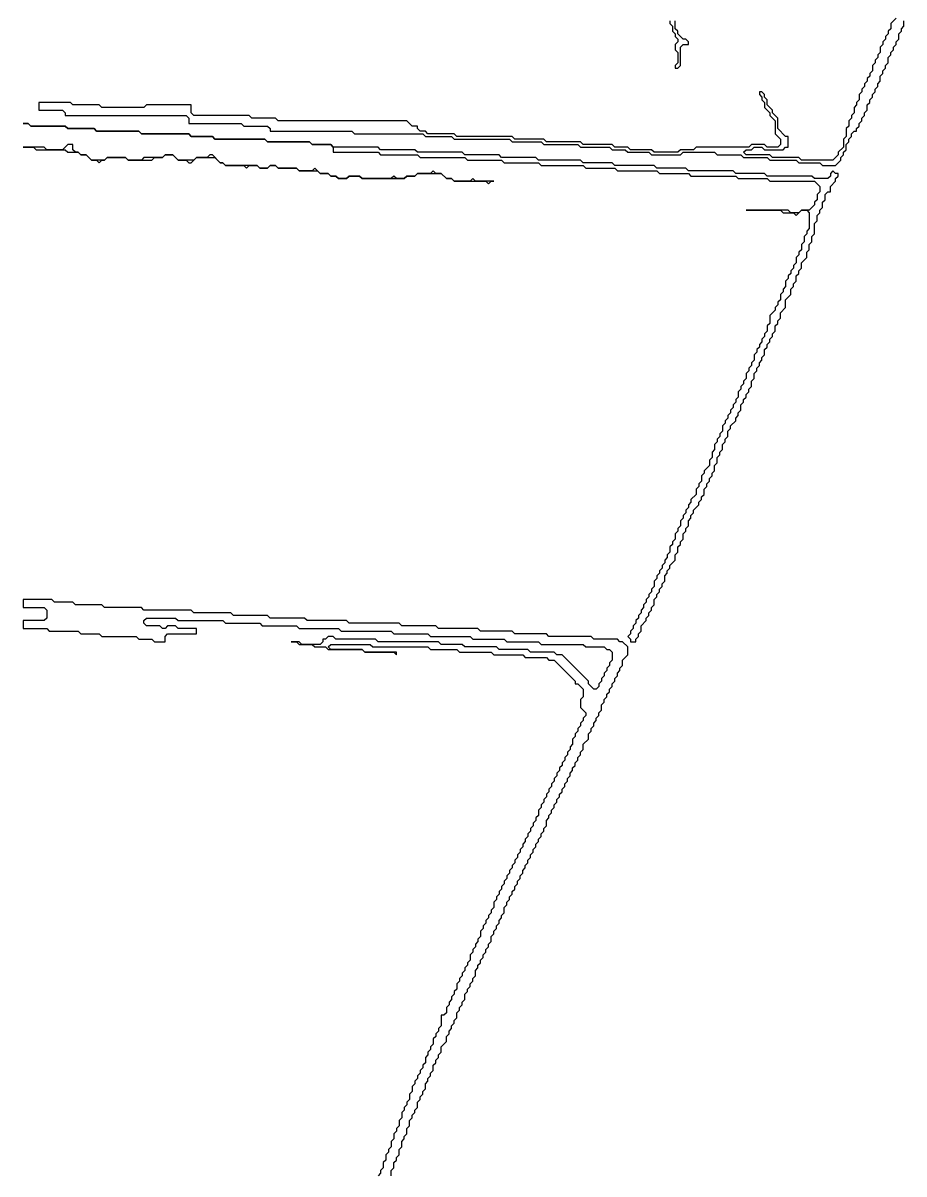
# Model space of a CAD drawing. Header units: metres. Extents: x 0 to 500, y 0 to 703.
# Drawn here: x 0 to 41.9, y 246.2 to 300.9 of the extents above; entities that cross this region are included whole.
import ezdxf

# ---------------------------------------------------------------- set-up
doc = ezdxf.new("R2010")
doc.units = ezdxf.units.M

msp = doc.modelspace()

# ---------------------------------------------------------------- linework, layer by layer
for points in [[(41.5, 301.125), (41.25, 300.875), (41.25, 300.625), (41.125, 300.5), (41.125, 300.375), (41, 300.25), (41, 300.125), (40.875, 300), (40.875, 299.875), (40.75, 299.75), (40.75, 299.5), (40.625, 299.375), (40.625, 299.25), (40.5, 299.125), (40.5, 299), (40.375, 298.875), (40.375, 298.625), (40.25, 298.5), (40.25, 298.375), (40.125, 298.25), (40.125, 298.125), (40, 298), (40, 297.875), (39.875, 297.75), (39.875, 297.625), (39.75, 297.5), (39.75, 297.25), (39.625, 297.125), (39.625, 297), (39.5, 296.875), (39.5, 296.625), (39.375, 296.5), (39.375, 296.375), (39.25, 296.25), (39.25, 296), (39.125, 295.875), (39.125, 295.5), (39, 295.375), (39, 295), (38.75, 294.75), (38.75, 294.625), (38.5, 294.375), (37, 294.375), (36.875, 294.5), (35.625, 294.5), (35.5, 294.625), (34.375, 294.625), (34.25, 294.75), (34.375, 294.875), (34.625, 294.875), (34.75, 295), (35.125, 295), (35.25, 294.875), (36.125, 294.875), (36.25, 295), (36.375, 295), (36.375, 295.5), (36.25, 295.5), (35.875, 295.875), (35.875, 296.375), (35.625, 296.625), (35.625, 296.75), (35.375, 297), (35.375, 297.25), (35.25, 297.375), (35.25, 297.5), (35.125, 297.625), (35, 297.625), (35, 297.5), (35.125, 297.375), (35.125, 297.25), (35.25, 297.125), (35.25, 296.875), (35.5, 296.625), (35.5, 296.5), (35.75, 296.25), (35.75, 295.625), (36, 295.375), (36, 295.125), (35.875, 295), (35.375, 295), (35.25, 295.125), (34.625, 295.125), (34.5, 295), (32, 295), (31.875, 294.875), (31.25, 294.875), (31.125, 294.75), (30, 294.75), (29.875, 294.875), (28.875, 294.875), (28.75, 295), (28.125, 295), (28, 295.125), (26.625, 295.125), (26.5, 295.25), (24.875, 295.25), (24.75, 295.375), (23.375, 295.375), (23.25, 295.5), (20.625, 295.5), (20.5, 295.625), (19.25, 295.625), (19.125, 295.75), (18.875, 295.75), (18.75, 295.875), (18.75, 296), (18.5, 296), (18.25, 296.25), (12.125, 296.25), (12, 296.375), (10.875, 296.375), (10.75, 296.5), (8.125, 296.5), (8, 296.625), (8, 297), (5.875, 297), (5.75, 296.875), (3.75, 296.875), (3.625, 297), (2.375, 297), (2.25, 297.125), (0.75, 297.125), (0.75, 296.75), (1.875, 296.75), (2, 296.625), (2, 296.5), (7.75, 296.5), (7.875, 296.375), (7.875, 296.125), (10.375, 296.125), (10.5, 296), (11.625, 296), (11.75, 295.875), (11.75, 295.75), (15.625, 295.75), (15.75, 295.625), (19, 295.625), (19.125, 295.5), (20.375, 295.5), (20.5, 295.375), (23.125, 295.375), (23.25, 295.25), (24.625, 295.25), (24.75, 295.125), (26.375, 295.125), (26.5, 295), (27.875, 295), (28, 294.875), (28.625, 294.875), (28.75, 294.75), (29.75, 294.75), (29.875, 294.625), (31.25, 294.625), (31.375, 294.75), (32.875, 294.75), (33, 294.625), (34.125, 294.625), (34.25, 294.5), (35.375, 294.5), (35.5, 294.375), (36.75, 294.375), (36.875, 294.25), (37.875, 294.25), (38, 294.125), (38.625, 294.125), (38.875, 294.375), (38.875, 294.5), (39, 294.625), (39, 294.75), (39.125, 294.875), (39.125, 295.125), (39.25, 295.25), (39.25, 295.375), (39.375, 295.5), (39.375, 295.625), (39.5, 295.75), (39.625, 295.75), (39.625, 295.875), (39.75, 296), (39.75, 296.125), (39.875, 296.25), (39.875, 296.375), (40, 296.5), (40, 296.625), (40.125, 296.75), (40.125, 297), (40.25, 297.125), (40.25, 297.25), (40.375, 297.375), (40.375, 297.5), (40.5, 297.625), (40.5, 297.75), (40.625, 297.875), (40.625, 298), (40.75, 298.125), (40.75, 298.375), (40.875, 298.5), (40.875, 298.625), (41, 298.75), (41, 298.875), (41.125, 299), (41.125, 299.25), (41.25, 299.375), (41.25, 299.5), (41.375, 299.625), (41.375, 299.75), (41.5, 299.875), (41.5, 300), (41.625, 300.125), (41.625, 300.375), (41.75, 300.5), (41.75, 300.625), (41.875, 300.75), (41.875, 301)], [(30.75, 301), (30.75, 300.875), (30.875, 300.75), (30.875, 300.5), (31, 300.375), (31, 300.25), (31.125, 300.125), (31.125, 300), (31, 299.875), (31, 299.625), (31.125, 299.5), (31.125, 299), (31, 298.875), (31, 298.75), (31.125, 298.75), (31.25, 298.875), (31.25, 299.75), (31.375, 299.875), (31.625, 299.875), (31.625, 300), (31.5, 300.125), (31.375, 300.125), (31.125, 300.375), (31.125, 300.5), (31, 300.625), (31, 301)], [(17.5, 246.125), (17.5, 246.375), (17.625, 246.5), (17.625, 246.75), (17.75, 246.875), (17.75, 247), (17.875, 247.125), (17.875, 247.375), (18, 247.5), (18, 247.75), (18.125, 247.875), (18.125, 248), (18.25, 248.125), (18.25, 248.375), (18.375, 248.5), (18.375, 248.75), (18.5, 248.875), (18.5, 249), (18.625, 249.125), (18.625, 249.25), (18.75, 249.375), (18.75, 249.625), (18.875, 249.75), (18.875, 249.875), (19, 250), (19, 250.125), (19.125, 250.25), (19.125, 250.5), (19.25, 250.625), (19.25, 250.75), (19.375, 250.875), (19.375, 251), (19.5, 251.125), (19.5, 251.375), (19.625, 251.5), (19.625, 251.625), (19.75, 251.75), (19.75, 251.875), (19.875, 252), (19.875, 252.25), (20.125, 252.5), (20.125, 252.75), (20.25, 252.875), (20.25, 253), (20.375, 253.125), (20.375, 253.25), (20.5, 253.375), (20.5, 253.5), (20.625, 253.625), (20.625, 253.875), (20.75, 254), (20.75, 254.125), (20.875, 254.25), (20.875, 254.375), (21, 254.5), (21, 254.75), (21.125, 254.875), (21.125, 255), (21.25, 255.125), (21.25, 255.25), (21.375, 255.375), (21.375, 255.5), (21.5, 255.625), (21.5, 255.875), (21.625, 256), (21.625, 256.125), (21.75, 256.25), (21.75, 256.375), (21.875, 256.5), (21.875, 256.625), (22, 256.75), (22, 256.875), (22.125, 257), (22.125, 257.125), (22.25, 257.25), (22.25, 257.5), (22.375, 257.625), (22.375, 257.75), (22.5, 257.875), (22.5, 258), (22.625, 258.125), (22.625, 258.25), (22.75, 258.375), (22.75, 258.5), (22.875, 258.625), (22.875, 258.875), (23, 259), (23, 259.125), (23.125, 259.25), (23.125, 259.375), (23.25, 259.5), (23.25, 259.625), (23.375, 259.75), (23.375, 259.875), (23.5, 260), (23.5, 260.125), (23.625, 260.25), (23.625, 260.375), (23.75, 260.5), (23.75, 260.625), (23.875, 260.75), (23.875, 260.875), (24, 261), (24, 261.125), (24.125, 261.25), (24.125, 261.375), (24.25, 261.5), (24.25, 261.625), (24.375, 261.75), (24.375, 261.875), (24.5, 262), (24.5, 262.125), (24.625, 262.25), (24.625, 262.375), (24.75, 262.5), (24.75, 262.625), (24.875, 262.75), (24.875, 263), (25, 263.125), (25, 263.25), (25.125, 263.375), (25.125, 263.5), (25.25, 263.625), (25.25, 263.75), (25.375, 263.875), (25.375, 264), (25.5, 264.125), (25.5, 264.25), (25.625, 264.375), (25.625, 264.5), (25.75, 264.625), (25.75, 264.75), (25.875, 264.875), (25.875, 265), (26, 265.125), (26, 265.25), (26.125, 265.375), (26.125, 265.5), (26.25, 265.625), (26.25, 265.75), (26.375, 265.875), (26.375, 266), (26.5, 266.125), (26.5, 266.25), (26.625, 266.375), (26.625, 266.625), (26.875, 266.875), (26.875, 267.125), (27, 267.25), (27, 267.375), (27.125, 267.5), (27.125, 267.625), (27.25, 267.75), (27.25, 267.875), (27.375, 268), (27.375, 268.125), (27.5, 268.25), (27.5, 268.5), (27.625, 268.625), (27.625, 268.75), (27.75, 268.875), (27.75, 269), (27.875, 269.125), (27.875, 269.25), (28, 269.375), (28, 269.5), (28.125, 269.625), (28.125, 269.75), (28.25, 269.875), (28.25, 270), (28.375, 270.125), (28.375, 270.25), (28.5, 270.375), (28.5, 270.625), (28.75, 270.875), (28.75, 271.25), (28.5, 271.5), (28.375, 271.5), (28.25, 271.625), (27.125, 271.625), (27, 271.75), (25, 271.75), (24.875, 271.875), (23.375, 271.875), (23.25, 272), (21.75, 272), (21.625, 272.125), (19.75, 272.125), (19.625, 272.25), (18, 272.25), (17.875, 272.375), (15.5, 272.375), (15.375, 272.5), (13.5, 272.5), (13.375, 272.625), (11.75, 272.625), (11.625, 272.75), (10, 272.75), (9.875, 272.875), (8.125, 272.875), (8, 273), (5.75, 273), (5.625, 273.125), (3.875, 273.125), (3.75, 273.25), (2.5, 273.25), (2.375, 273.375), (1.5, 273.375), (1.375, 273.5), (0, 273.5), (0, 273.125), (1, 273.125), (1.125, 273), (1.125, 272.625), (1, 272.5), (0, 272.5), (0, 272.125), (1.125, 272.125), (1.25, 272), (2.625, 272), (2.75, 271.875), (3.625, 271.875), (3.75, 271.75), (5.375, 271.75), (5.5, 271.625), (6.125, 271.625), (6.25, 271.5), (6.75, 271.5), (6.75, 271.75), (6.875, 271.875), (8.25, 271.875), (8.25, 272.125), (7.375, 272.125), (7.25, 272.25), (6.875, 272.25), (6.75, 272.125), (6.625, 272.125), (6.5, 272.25), (5.875, 272.25), (5.75, 272.375), (5.75, 272.5), (5.875, 272.625), (7.25, 272.625), (7.375, 272.5), (9.5, 272.5), (9.625, 272.375), (11.25, 272.375), (11.375, 272.25), (13, 272.25), (13.125, 272.125), (15, 272.125), (15.125, 272), (17.5, 272), (17.625, 271.875), (19.25, 271.875), (19.375, 271.75), (21.25, 271.75), (21.375, 271.625), (22.875, 271.625), (23, 271.5), (24.5, 271.5), (24.625, 271.375), (26.625, 271.375), (26.75, 271.25), (27.625, 271.25), (27.75, 271.125), (27.875, 271.125), (28, 271), (28, 270.625), (27.875, 270.5), (27.875, 270.375), (27.75, 270.25), (27.75, 270.125), (27.625, 270), (27.625, 269.875), (27.5, 269.75), (27.5, 269.625), (27.375, 269.5), (27.375, 269.375), (27.25, 269.25), (27.125, 269.25), (26.875, 269.5), (26.875, 269.625), (25.625, 270.875), (25.375, 270.875), (25.25, 271), (24.125, 271), (24, 271.125), (22.625, 271.125), (22.5, 271.25), (21, 271.25), (20.875, 271.375), (19.875, 271.375), (19.75, 271.5), (16.875, 271.5), (16.75, 271.625), (14.875, 271.625), (14.75, 271.75), (14.5, 271.75), (14.375, 271.625), (14.25, 271.625), (14.25, 271.5), (14.125, 271.375), (13.25, 271.375), (13.125, 271.5), (12.75, 271.5), (13, 271.5), (13.125, 271.375), (13.75, 271.375), (13.875, 271.25), (14.375, 271.25), (14.5, 271.125), (16.125, 271.125), (16.25, 271), (17.625, 271), (17.75, 270.875), (17.75, 271), (16.25, 271), (16.125, 271.125), (14.625, 271.125), (14.5, 271.25), (14.625, 271.375), (16.5, 271.375), (16.625, 271.25), (19.25, 271.25), (19.375, 271.125), (20.625, 271.125), (20.75, 271), (22.25, 271), (22.375, 270.875), (23.75, 270.875), (23.875, 270.75), (24.875, 270.75), (25, 270.625), (25.25, 270.625), (26.25, 269.625), (26.25, 269.5), (26.375, 269.5), (26.625, 269.25), (26.625, 268.875), (26.5, 268.75), (26.5, 268.375), (26.75, 268.125), (26.75, 268), (26.625, 267.875), (26.625, 267.75), (26.5, 267.625), (26.5, 267.5), (26.375, 267.375), (26.375, 267.25), (26.25, 267.125), (26.25, 267), (26.125, 266.875), (26.125, 266.625), (26, 266.5), (26, 266.375), (25.875, 266.25), (25.875, 266.125), (25.75, 266), (25.75, 265.875), (25.625, 265.75), (25.625, 265.625), (25.5, 265.5), (25.5, 265.375), (25.375, 265.25), (25.375, 265.125), (25.25, 265), (25.25, 264.875), (25.125, 264.75), (25.125, 264.625), (25, 264.5), (25, 264.375), (24.875, 264.25), (24.875, 264.125), (24.75, 264), (24.75, 263.875), (24.625, 263.75), (24.625, 263.625), (24.5, 263.5), (24.5, 263.25), (24.375, 263.125), (24.375, 263), (24.25, 262.875), (24.25, 262.75), (24.125, 262.625), (24.125, 262.5), (24, 262.375), (24, 262.25), (23.875, 262.125), (23.875, 262), (23.75, 261.875), (23.75, 261.75), (23.625, 261.625), (23.625, 261.5), (23.5, 261.375), (23.5, 261.25), (23.375, 261.125), (23.375, 261), (23.25, 260.875), (23.25, 260.75), (23.125, 260.625), (23.125, 260.5), (23, 260.375), (23, 260.25), (22.875, 260.125), (22.875, 260), (22.75, 259.875), (22.75, 259.75), (22.625, 259.625), (22.625, 259.5), (22.5, 259.375), (22.5, 259.25), (22.375, 259.125), (22.375, 258.875), (22.25, 258.75), (22.25, 258.625), (22.125, 258.5), (22.125, 258.375), (22, 258.25), (22, 258.125), (21.875, 258), (21.875, 257.875), (21.75, 257.75), (21.75, 257.5), (21.625, 257.375), (21.625, 257.25), (21.5, 257.125), (21.5, 257), (21.375, 256.875), (21.375, 256.75), (21.25, 256.625), (21.25, 256.375), (21.125, 256.25), (21.125, 256.125), (21, 256), (21, 255.875), (20.875, 255.75), (20.875, 255.625), (20.75, 255.5), (20.75, 255.375), (20.625, 255.25), (20.625, 255), (20.5, 254.875), (20.5, 254.75), (20.375, 254.625), (20.375, 254.5), (20.25, 254.375), (20.25, 254.25), (20.125, 254.125), (20.125, 253.875), (20, 253.75), (19.875, 253.75), (19.875, 253.25), (19.75, 253.125), (19.75, 253), (19.625, 252.875), (19.625, 252.75), (19.5, 252.625), (19.5, 252.375), (19.375, 252.25), (19.375, 252.125), (19.25, 252), (19.25, 251.875), (19.125, 251.75), (19.125, 251.5), (19, 251.375), (19, 251.25), (18.875, 251.125), (18.875, 251), (18.75, 250.875), (18.75, 250.75), (18.625, 250.625), (18.625, 250.5), (18.5, 250.375), (18.5, 250.125), (18.375, 250), (18.375, 249.75), (18.25, 249.625), (18.25, 249.5), (18.125, 249.375), (18.125, 249.25), (18, 249.125), (18, 248.875), (17.875, 248.75), (17.875, 248.5), (17.75, 248.375), (17.75, 248.25), (17.625, 248.125), (17.625, 247.875), (17.5, 247.75), (17.5, 247.5), (17.375, 247.375), (17.375, 247.25), (17.25, 247.125), (17.25, 246.875), (17.125, 246.75), (17.125, 246.5), (17, 246.375), (17, 246.25), (16.875, 246.125)]]:
    msp.add_lwpolyline(points)
for points in [[(0, 296.125), (0.25, 296.125), (0.375, 296), (2, 296), (2.125, 295.875), (3.375, 295.875), (3.5, 295.75), (5.5, 295.75), (5.625, 295.625), (7.875, 295.625), (8, 295.5), (9, 295.5), (9.125, 295.375), (11.5, 295.375), (11.625, 295.25), (13.625, 295.25), (13.75, 295.125), (14.625, 295.125), (14.75, 295), (14.75, 294.75), (16.875, 294.75), (17, 294.625), (18.75, 294.625), (18.875, 294.5), (21, 294.5), (21.125, 294.375), (22.75, 294.375), (22.875, 294.25), (24.5, 294.25), (24.625, 294.125), (26.625, 294.125), (26.75, 294), (28.125, 294), (28.25, 293.875), (30.125, 293.875), (30.25, 293.75), (31.625, 293.75), (31.75, 293.625), (33.875, 293.625), (34, 293.5), (35.375, 293.5), (35.5, 293.375), (37.625, 293.375), (37.875, 293.125), (37.875, 292.875), (37.75, 292.75), (37.75, 292.5), (37.625, 292.375), (37.625, 292.25), (37.375, 292), (37, 292), (36.875, 291.875), (36.5, 291.875), (36.375, 292), (34.375, 292), (36, 292), (36.125, 291.875), (36.625, 291.875), (36.75, 291.75), (37, 292), (37.25, 292), (37.375, 291.875), (37.375, 291.125), (37.25, 291), (37.25, 290.875), (37.125, 290.75), (37.125, 290.5), (37, 290.375), (37, 290.125), (36.875, 290), (36.875, 289.875), (36.75, 289.75), (36.75, 289.5), (36.625, 289.375), (36.625, 289.25), (36.5, 289.125), (36.5, 289), (36.375, 288.875), (36.375, 288.75), (36.25, 288.625), (36.25, 288.375), (36.125, 288.25), (36.125, 288.125), (36, 288), (36, 287.75), (35.875, 287.625), (35.875, 287.5), (35.75, 287.375), (35.75, 287.25), (35.5, 287), (35.5, 286.625), (35.375, 286.5), (35.375, 286.25), (35.25, 286.125), (35.25, 286), (35.125, 285.875), (35.125, 285.75), (35, 285.625), (35, 285.5), (34.875, 285.375), (34.875, 285.25), (34.75, 285.125), (34.75, 284.875), (34.625, 284.75), (34.625, 284.625), (34.5, 284.5), (34.5, 284.375), (34.375, 284.25), (34.375, 284), (34.25, 283.875), (34.25, 283.75), (34.125, 283.625), (34.125, 283.5), (34, 283.375), (34, 283.125), (33.875, 283), (33.875, 282.875), (33.75, 282.75), (33.75, 282.625), (33.625, 282.5), (33.625, 282.375), (33.5, 282.25), (33.5, 282.125), (33.375, 282), (33.375, 281.875), (33.25, 281.75), (33.25, 281.5), (33.125, 281.375), (33.125, 281.25), (33, 281.125), (33, 281), (32.875, 280.875), (32.875, 280.625), (32.75, 280.5), (32.75, 280.25), (32.625, 280.125), (32.625, 279.875), (32.375, 279.625), (32.375, 279.5), (32.25, 279.375), (32.25, 279.125), (32.125, 279), (32.125, 278.875), (32, 278.75), (32, 278.5), (31.75, 278.25), (31.75, 278.125), (31.625, 278), (31.625, 277.875), (31.5, 277.75), (31.5, 277.625), (31.375, 277.5), (31.375, 277.375), (31.25, 277.25), (31.25, 277), (31.125, 276.875), (31.125, 276.75), (31, 276.625), (31, 276.375), (30.875, 276.25), (30.875, 276.125), (30.75, 276), (30.75, 275.75), (30.625, 275.625), (30.625, 275.5), (30.5, 275.375), (30.5, 275.25), (30.375, 275.125), (30.375, 275), (30.25, 274.875), (30.25, 274.75), (30.125, 274.625), (30.125, 274.5), (30, 274.375), (30, 274.125), (29.875, 274), (29.875, 273.875), (29.75, 273.75), (29.75, 273.625), (29.625, 273.5), (29.625, 273.375), (29.5, 273.25), (29.5, 273.125), (29.375, 273), (29.375, 272.875), (29.25, 272.75), (29.25, 272.625), (29.125, 272.5), (29.125, 272.375), (29, 272.25), (29, 272.125), (28.875, 272), (28.875, 271.875), (28.75, 271.75), (28.875, 271.625), (28.875, 271.5), (29.125, 271.5), (29.125, 271.625), (29.25, 271.75), (29.25, 271.875), (29.375, 272), (29.375, 272.25), (29.625, 272.5), (29.625, 272.625), (29.75, 272.75), (29.75, 272.875), (29.875, 273), (29.875, 273.125), (30, 273.25), (30, 273.5), (30.125, 273.625), (30.125, 273.75), (30.25, 273.875), (30.25, 274), (30.375, 274.125), (30.375, 274.25), (30.5, 274.375), (30.5, 274.625), (30.625, 274.75), (30.625, 274.875), (30.75, 275), (30.75, 275.125), (31, 275.375), (31, 275.625), (31.125, 275.75), (31.125, 276), (31.25, 276.125), (31.25, 276.25), (31.375, 276.375), (31.375, 276.625), (31.5, 276.75), (31.5, 276.875), (31.625, 277), (31.625, 277.25), (31.75, 277.375), (31.75, 277.5), (31.875, 277.625), (31.875, 277.75), (32.125, 278), (32.125, 278.125), (32.25, 278.25), (32.25, 278.375), (32.375, 278.5), (32.375, 278.75), (32.5, 278.875), (32.5, 279), (32.625, 279.125), (32.625, 279.25), (32.75, 279.375), (32.75, 279.5), (32.875, 279.625), (32.875, 279.875), (33, 280), (33, 280.25), (33.125, 280.375), (33.125, 280.5), (33.25, 280.625), (33.25, 280.875), (33.375, 281), (33.375, 281.125), (33.5, 281.25), (33.5, 281.5), (33.625, 281.625), (33.625, 281.75), (33.875, 282), (33.875, 282.125), (34, 282.25), (34, 282.375), (34.125, 282.5), (34.125, 282.75), (34.25, 282.875), (34.25, 283), (34.375, 283.125), (34.375, 283.25), (34.5, 283.375), (34.5, 283.5), (34.625, 283.625), (34.625, 283.875), (34.75, 284), (34.75, 284.25), (34.875, 284.375), (34.875, 284.5), (35, 284.625), (35, 284.75), (35.125, 284.875), (35.125, 285), (35.25, 285.125), (35.25, 285.375), (35.375, 285.5), (35.375, 285.625), (35.5, 285.75), (35.5, 285.875), (35.625, 286), (35.625, 286.125), (35.75, 286.25), (35.75, 286.5), (35.875, 286.625), (35.875, 286.75), (36, 286.875), (36, 287.125), (36.25, 287.375), (36.25, 287.75), (36.5, 288), (36.5, 288.25), (36.625, 288.375), (36.625, 288.5), (36.75, 288.625), (36.75, 288.875), (36.875, 289), (36.875, 289.125), (37, 289.25), (37, 289.5), (37.25, 289.75), (37.25, 290), (37.375, 290.125), (37.375, 290.375), (37.5, 290.5), (37.5, 290.75), (37.625, 290.875), (37.625, 291.375), (37.75, 291.5), (37.75, 291.75), (37.875, 291.875), (37.875, 292), (38, 292.125), (38, 292.375), (38.125, 292.5), (38.125, 292.75), (38.25, 292.875), (38.375, 292.875), (38.375, 293.125), (38.625, 293.375), (38.625, 293.5), (38.75, 293.625), (38.75, 293.75), (38.625, 293.75), (38.5, 293.875), (38.375, 293.75), (38.375, 293.625), (38.25, 293.5), (37.625, 293.5), (37.5, 293.625), (35.375, 293.625), (35.25, 293.75), (33.875, 293.75), (33.75, 293.875), (31.625, 293.875), (31.5, 294), (30.125, 294), (30, 294.125), (28.125, 294.125), (28, 294.25), (26.625, 294.25), (26.5, 294.375), (24.5, 294.375), (24.375, 294.5), (22.75, 294.5), (22.625, 294.625), (21, 294.625), (20.875, 294.75), (18.75, 294.75), (18.625, 294.875), (17, 294.875), (16.875, 295), (14.75, 295), (14.625, 295.125), (13.75, 295.125), (13.625, 295.25), (11.625, 295.25), (11.5, 295.375), (9.125, 295.375), (9, 295.5), (8, 295.5), (7.875, 295.625), (5.625, 295.625), (5.5, 295.75), (3.5, 295.75), (3.375, 295.875), (2.125, 295.875), (2, 296), (0.375, 296), (0.25, 296.125)], [(2.125, 295.125), (1.875, 294.875), (1.125, 294.875), (1, 295), (0, 295), (0.5, 295), (0.625, 294.875), (2, 294.875), (2.125, 294.75), (2.625, 294.75), (2.75, 294.625), (3, 294.625), (3.25, 294.375), (3.5, 294.375), (3.625, 294.25), (3.75, 294.375), (3.875, 294.375), (4, 294.5), (4.875, 294.5), (5, 294.375), (6.125, 294.375), (6.25, 294.5), (6.625, 294.5), (6.75, 294.625), (7.125, 294.625), (7.375, 294.375), (7.75, 294.375), (7.875, 294.25), (8, 294.25), (8.25, 294.5), (9.125, 294.5), (9.375, 294.25), (9.5, 294.25), (9.625, 294.125), (10.5, 294.125), (10.625, 294), (10.75, 294.125), (11.125, 294.125), (11.25, 294), (11.625, 294), (11.75, 294.125), (12, 294.125), (12.125, 294), (13, 294), (13.125, 293.875), (14, 293.875), (14.125, 293.75), (14.5, 293.75), (14.625, 293.625), (14.875, 293.625), (15, 293.5), (15.375, 293.5), (15.5, 293.625), (16, 293.625), (16.125, 293.5), (18.125, 293.5), (18.25, 293.625), (18.625, 293.625), (18.75, 293.75), (19.875, 293.75), (20.125, 293.5), (20.375, 293.5), (20.5, 293.375), (22, 293.375), (22.125, 293.25), (22.25, 293.375), (22.375, 293.375), (21.5, 293.375), (21.375, 293.5), (21.25, 293.375), (20.5, 293.375), (20.375, 293.5), (20.125, 293.5), (19.875, 293.75), (19.625, 293.75), (19.5, 293.875), (19.375, 293.75), (18.75, 293.75), (18.625, 293.625), (18.25, 293.625), (18.125, 293.5), (17.75, 293.5), (17.625, 293.625), (17.5, 293.5), (16.125, 293.5), (16, 293.625), (15.5, 293.625), (15.375, 293.5), (15, 293.5), (14.875, 293.625), (14.625, 293.625), (14.5, 293.75), (14.125, 293.75), (13.875, 294), (13.75, 293.875), (13.125, 293.875), (13, 294), (12.125, 294), (12, 294.125), (11.75, 294.125), (11.625, 294), (11.25, 294), (11.125, 294.125), (9.625, 294.125), (9.5, 294.25), (9.375, 294.25), (9, 294.625), (8.875, 294.625), (8.75, 294.5), (8.25, 294.5), (8.125, 294.375), (7.375, 294.375), (7.125, 294.625), (6.75, 294.625), (6.625, 294.5), (5.75, 294.5), (5.625, 294.375), (5, 294.375), (4.875, 294.5), (4, 294.5), (3.875, 294.375), (3.25, 294.375), (3, 294.625), (2.75, 294.625), (2.625, 294.75), (2.5, 294.75), (2.375, 294.875), (2.375, 295.125)]]:
    msp.add_lwpolyline(points, close=True)

doc.saveas('drawing.dxf')
